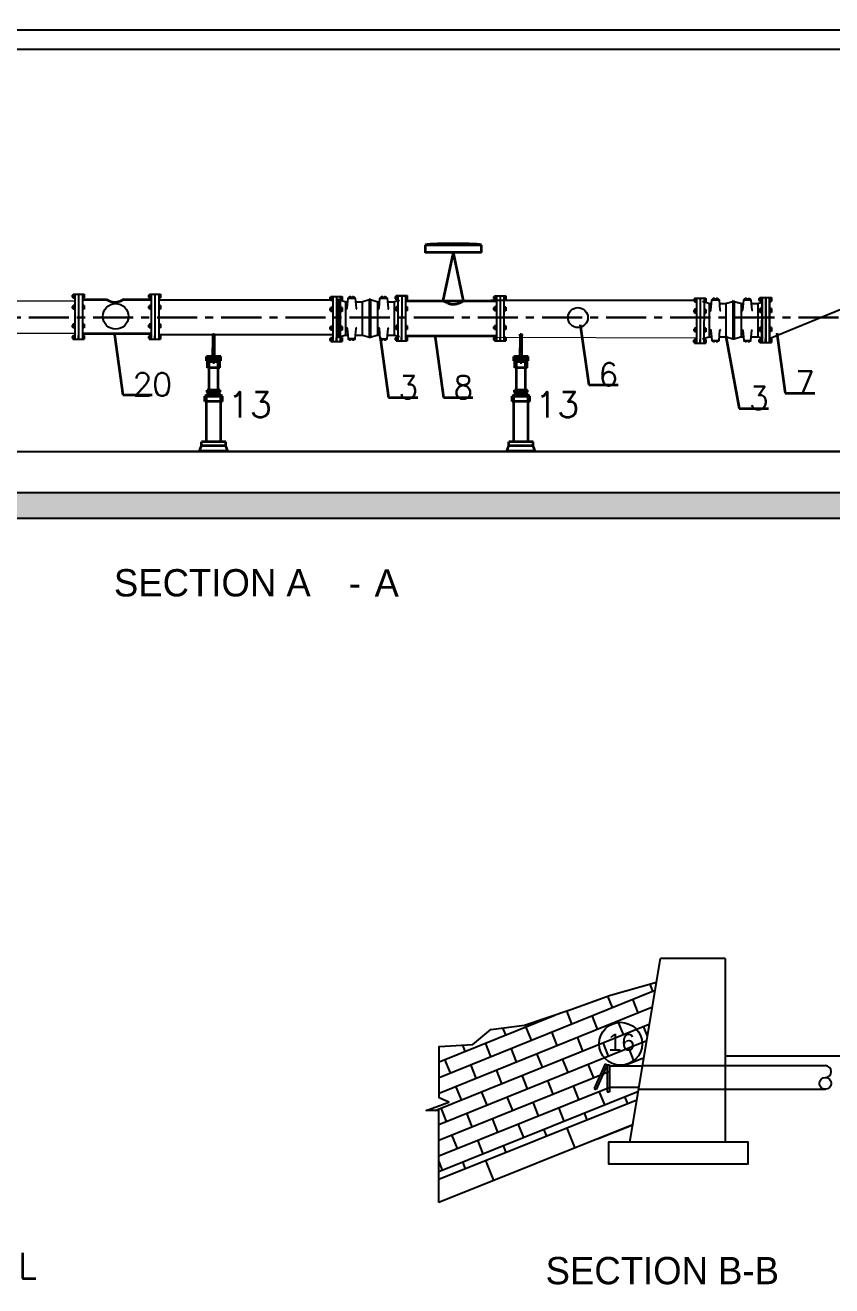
# Model space of a CAD drawing. Header units: inches. Extents: x 191440 to 383551, y 141400 to 284946.
# Drawn here: x 191688.48 to 191701.05, y 141548.02 to 141567.68 of the extents above; entities that cross this region are included whole.
import ezdxf

# ---------------------------------------------------------------- set-up
doc = ezdxf.new("R2010")
doc.units = ezdxf.units.IN
doc.header["$MEASUREMENT"] = 0
for name, pattern in [('AUSGEZOGEN', [0]), ('C_SOLID_M', [0]), ('CENTER', [2, 1.25, -0.25, 0.25, -0.25]), ('DGN Style 3', [426.72, 304.8, -121.92])]:
    doc.linetypes.add(name, pattern=pattern)
for name, color, linetype in [('ARMATURE', 2, 'Continuous'), ('Concrete', 7, 'C_SOLID_M'), ('HATCH', 40, 'Continuous'), ('PIPE', 7, 'AUSGEZOGEN'), ('Sanitary', 6, 'Continuous'), ('Text_Pump_Components', 2, 'Continuous'), ('VP', 7, 'Continuous')]:
    doc.layers.add(name, color=color, linetype=linetype)
for name, color, linetype, lineweight in [('P-TW', 5, 'Continuous', 35), ('PIPING', 40, 'Continuous', 30), ('WB-SJ3-M-SECTA - M-EQPM-SUPT', 4, 'Continuous', 35), ('WB-SJ3-M-SECTA - P-TW', 7, 'Continuous', 35)]:
    doc.layers.add(name, color=color, linetype=linetype, lineweight=lineweight)
doc.styles.add('Arial', font='arial.ttf')
doc.styles.add('ROMANS', font='romans', dxfattribs={"height": 1})
doc.styles.add('SHAHER', font='simpfxo.ttf', dxfattribs={"height": 3.175})
doc.styles.get("Standard").update_dxf_attribs({"font": 'txt.shx', "height": 0.2})
doc.dimstyles.new('osama', dxfattribs={"dimtxt": 50, "dimasz": 45, "dimexe": 0.18, "dimexo": 0.0625, "dimgap": 0.2, "dimtad": 0, "dimdec": 0, "dimzin": 0, "dimdsep": 46, "dimtxsty": 'ROMANS', "dimcen": 0, "dimse1": 1, "dimse2": 1, "dimclrd": 3, "dimclre": 3, "dimclrt": 5, "dimadec": 0, "dimazin": 0, "dimtfac": 0.6, "dimtdec": 0, "dimtmove": 2, "dimatfit": 3, "dimfxl": 1, "dimtolj": 1, "dimtzin": 0, "dimarcsym": 0})

# ---------------------------------------------------------------- blocks, each defined once
blk = doc.blocks.new('FLANGE')
h = blk.add_hatch(color=256)
h.dxf.hatch_style = 1
h.paths.add_polyline_path([(2834.8568, 2262.3253), (2834.8643, 2262.3253), (2834.8643, 2262.3178), (2834.8568, 2262.3178)])
h.paths.add_polyline_path([(2834.8568, 2262.2728), (2834.8568, 2262.2803), (2834.8643, 2262.2803), (2834.8643, 2262.2728)])
h.paths.add_polyline_path([(2834.8568, 2262.3928), (2834.8568, 2262.4003), (2834.8643, 2262.4003), (2834.8643, 2262.3928)])
h.paths.add_polyline_path([(2834.8568, 2262.4378), (2834.8568, 2262.4453), (2834.8643, 2262.4453), (2834.8643, 2262.4378)])
h = blk.add_hatch(color=256)
h.dxf.hatch_style = 1
h.paths.add_polyline_path([(2834.8943, 2262.2691), (2834.8943, 2262.2728), (2834.9018, 2262.2728), (2834.9018, 2262.2691)])
h.paths.add_polyline_path([(2834.8943, 2262.2803), (2834.8943, 2262.2841), (2834.9018, 2262.2841), (2834.9018, 2262.2803)])
h.paths.add_polyline_path([(2834.8943, 2262.3141), (2834.8943, 2262.3178), (2834.9018, 2262.3178), (2834.9018, 2262.3141)])
h.paths.add_polyline_path([(2834.9018, 2262.3291), (2834.9018, 2262.3253), (2834.8943, 2262.3253), (2834.8943, 2262.3291)])
h.paths.add_polyline_path([(2834.9018, 2262.3928), (2834.9018, 2262.3891), (2834.8943, 2262.3891), (2834.8943, 2262.3928)])
h.paths.add_polyline_path([(2834.8943, 2262.4003), (2834.8943, 2262.4041), (2834.9018, 2262.4041), (2834.9018, 2262.4003)])
h.paths.add_polyline_path([(2834.9018, 2262.4378), (2834.9018, 2262.4341), (2834.8943, 2262.4341), (2834.8943, 2262.4378)])
h.paths.add_polyline_path([(2834.9018, 2262.4491), (2834.9018, 2262.4453), (2834.8943, 2262.4453), (2834.8943, 2262.4491)])
for p, q in [((2834.8531, 2262.4453), (2834.8531, 2262.4378)), ((2834.8531, 2262.4453), (2834.8643, 2262.4453)), ((2834.8531, 2262.4378), (2834.8643, 2262.4378)), ((2834.8568, 2262.4491), (2834.8568, 2262.4341)), ((2834.8568, 2262.4491), (2834.8643, 2262.4491)), ((2834.8568, 2262.4341), (2834.8643, 2262.4341)), ((2834.8643, 2262.4491), (2834.8643, 2262.2691)), ((2834.8643, 2262.4491), (2834.8793, 2262.4491)), ((2834.8793, 2262.4491), (2834.8793, 2262.2691)), ((2834.8793, 2262.4491), (2834.8793, 2262.2691)), ((2834.8793, 2262.4491), (2834.8943, 2262.4491)), ((2834.8943, 2262.4491), (2834.8943, 2262.2691)), ((2834.8943, 2262.4491), (2834.9018, 2262.4491)), ((2834.8943, 2262.4453), (2834.9018, 2262.4453)), ((2834.8943, 2262.4378), (2834.9018, 2262.4378)), ((2834.8943, 2262.4341), (2834.9018, 2262.4341)), ((2834.9018, 2262.4491), (2834.9018, 2262.4341)), ((2834.8531, 2262.4003), (2834.8531, 2262.3928)), ((2834.8643, 2262.4003), (2834.8531, 2262.4003)), ((2834.8643, 2262.3928), (2834.8531, 2262.3928)), ((2834.8568, 2262.4041), (2834.8568, 2262.3891)), ((2834.8643, 2262.4041), (2834.8568, 2262.4041)), ((2834.8643, 2262.3891), (2834.8568, 2262.3891)), ((2834.9018, 2262.4041), (2834.8943, 2262.4041)), ((2834.9018, 2262.4003), (2834.8943, 2262.4003)), ((2834.9018, 2262.3928), (2834.8943, 2262.3928)), ((2834.9018, 2262.3891), (2834.8943, 2262.3891)), ((2834.9018, 2262.4041), (2834.9018, 2262.3891)), ((2834.8568, 2262.3291), (2834.8568, 2262.3141)), ((2834.8643, 2262.3291), (2834.8568, 2262.3291)), ((2834.9018, 2262.3291), (2834.8943, 2262.3291)), ((2834.9018, 2262.3291), (2834.9018, 2262.3141)), ((2834.8531, 2262.3253), (2834.8531, 2262.3178)), ((2834.8643, 2262.3253), (2834.8531, 2262.3253)), ((2834.8643, 2262.3178), (2834.8531, 2262.3178)), ((2834.8531, 2262.2803), (2834.8531, 2262.2728)), ((2834.8531, 2262.2803), (2834.8643, 2262.2803)), ((2834.8643, 2262.3141), (2834.8568, 2262.3141)), ((2834.8568, 2262.2841), (2834.8568, 2262.2691)), ((2834.8568, 2262.2841), (2834.8643, 2262.2841)), ((2834.8793, 2262.2691), (2834.8793, 2262.2841)), ((2834.9018, 2262.3253), (2834.8943, 2262.3253)), ((2834.9018, 2262.3178), (2834.8943, 2262.3178)), ((2834.9018, 2262.3141), (2834.8943, 2262.3141)), ((2834.8943, 2262.2841), (2834.9018, 2262.2841)), ((2834.8943, 2262.2803), (2834.9018, 2262.2803)), ((2834.9018, 2262.2841), (2834.9018, 2262.2691)), ((2834.8531, 2262.2728), (2834.8643, 2262.2728)), ((2834.8568, 2262.2691), (2834.8643, 2262.2691)), ((2834.8643, 2262.2691), (2834.8793, 2262.2691)), ((2834.8793, 2262.2691), (2834.8943, 2262.2691)), ((2834.8943, 2262.2728), (2834.9018, 2262.2728)), ((2834.8943, 2262.2691), (2834.9018, 2262.2691))]:
    blk.add_line(p, q)
blk = doc.blocks.new('*U19')
at = {"layer": 'WB-SJ3-M-SECTA - M-EQPM-SUPT', "color": 4, "linetype": 'DGN Style 3', "lineweight": 35}
for p, q in [((75.4, 497.4), (75.4, 578.5)), ((85, 497.4), (85, 578.5))]:
    blk.add_line(p, q, dxfattribs=at)
at = {"layer": 'WB-SJ3-M-SECTA - M-EQPM-SUPT', "linetype": 'DGN Style 3'}
for p, q in [((40.2, 517.7), (40.2, 530.1)), ((40.2, 518.1), (40.2, 530.1)), ((40.2, 530.1), (120.2, 530.1)), ((40.2, 505.7), (40.2, 518.1)), ((40.2, 517.7), (120.2, 517.7)), ((40.2, 505.7), (120.2, 505.7)), ((44.8, 466.2), (44.8, 503.9)), ((55.2, 465.1), (55.2, 501)), ((67.7, 505.5), (67.7, 518.1)), ((67.7, 505.5), (77.6, 505.5)), ((80.2, 507.4), (80.2, 518.1)), ((87.7, 505.5), (92.7, 505.5)), ((92.7, 505.5), (92.7, 518.1)), ((105.2, 465.1), (105.2, 501)), ((115.5, 466.2), (115.5, 503.9)), ((120.2, 518.1), (120.2, 530.1)), ((120.2, 517.7), (120.2, 530.1)), ((120.2, 505.7), (120.2, 518.1)), ((120.2, 505.7), (120.2, 517.7)), ((40.2, 277.7), (40.2, 305.6)), ((55.2, 305.6), (55.2, 342.4)), ((105.2, 305.6), (105.2, 342.4)), ((120.2, 277.7), (120.2, 305.6))]:
    blk.add_line(p, q, dxfattribs=at)
at = {"layer": 'WB-SJ3-M-SECTA - M-EQPM-SUPT'}
for p, q in [((40.2, 518.1), (120.2, 518.1)), ((80.2, 505.5), (80.2, 507.4)), ((30.7, 308.7), (49.2, 317.4)), ((30.7, 277.7), (30.7, 308.7)), ((43.5, 331.1), (43.5, 342.4)), ((49.2, 325.4), (43.5, 331.1)), ((49.2, 317.4), (49.2, 325.4)), ((111.2, 325.4), (116.8, 331.1)), ((111.2, 317.4), (111.2, 325.4)), ((111.2, 317.4), (129.6, 308.7)), ((116.8, 331.1), (116.8, 342.4)), ((129.6, 277.7), (129.6, 308.7)), ((12.7, 28.6), (12.7, 52.5)), ((147.7, 28.6), (147.7, 52.5))]:
    blk.add_line(p, q, dxfattribs=at)
at = {"layer": 'WB-SJ3-M-SECTA - M-EQPM-SUPT', "linetype": 'Continuous'}
for p, q in [((55.2, 342.4), (55.2, 465.1)), ((105.2, 342.4), (105.2, 465.1)), ((40.2, 52.5), (40.2, 277.7)), ((120.2, 52.5), (120.2, 277.7)), ((0, 0), (12.2, 28.6)), ((160.3, 0), (148.1, 28.6))]:
    blk.add_line(p, q, dxfattribs=at)
at = {"layer": 'WB-SJ3-M-SECTA - M-EQPM-SUPT', "color": 4, "linetype": 'DGN Style 3', "lineweight": 35, "flags": 128}
for points in [[(75.4, 578.5), (75.4, 651.8)], [(85, 651.8), (85, 578.5)], [(85, 578.5), (75.4, 578.5)], [(85, 497.4), (75.4, 497.4)]]:
    blk.add_lwpolyline(points, dxfattribs=at)
at = {"layer": 'WB-SJ3-M-SECTA - M-EQPM-SUPT', "linetype": 'DGN Style 3', "flags": 128}
for points in [[(40.2, 505.7), (40.2, 505.7), (40.2, 517.7)], [(44.8, 503.9), (115.5, 503.9)], [(55.2, 501), (105.2, 501)], [(92.7, 518.1), (80.2, 518.1), (67.7, 518.1)], [(75.4, 530.1), (85, 530.1)], [(85, 518.1), (75.4, 518.1)], [(85, 505.5), (75.4, 505.5)], [(44.8, 466.2), (55.2, 466.2)], [(44.8, 466.2), (46.9, 466.2)], [(105.2, 466.2), (115.5, 466.2)], [(30.7, 308.7), (129.6, 308.7)], [(40.2, 305.6), (120.2, 305.6)], [(40.2, 305.6), (55.2, 305.6)], [(43.5, 342.4), (55.2, 342.4)], [(43.5, 331.1), (116.8, 331.1)], [(49.2, 325.4), (111.2, 325.4)], [(49.2, 317.4), (111.2, 317.4)], [(105.2, 342.4), (116.8, 342.4)], [(0, 0), (160.3, 0)], [(12.2, 28.6), (12.7, 28.6)], [(12.7, 52.5), (40.2, 52.5)], [(120.2, 52.5), (147.7, 52.5)], [(147.7, 28.6), (148.1, 28.6)]]:
    blk.add_lwpolyline(points, dxfattribs=at)
at = {"layer": 'WB-SJ3-M-SECTA - M-EQPM-SUPT', "flags": 128}
for points in [[(87.7, 505.5), (80.2, 505.5), (77.6, 505.5)], [(30.7, 308.7), (129.6, 308.7)], [(30.7, 308.7), (30.7, 308.7)], [(43.5, 342.4), (116.8, 342.4)], [(43.5, 342.4), (43.5, 342.4)], [(43.5, 331.1), (116.8, 331.1)], [(43.5, 331.1), (43.5, 331.1)], [(49.2, 325.4), (111.2, 325.4)], [(49.2, 325.4), (49.2, 325.4)], [(49.2, 317.4), (111.2, 317.4)], [(49.2, 317.4), (49.2, 317.4)], [(30.7, 277.7), (129.6, 277.7)], [(30.7, 277.7), (40.2, 277.7)], [(12.7, 52.5), (147.7, 52.5)]]:
    blk.add_lwpolyline(points, dxfattribs=at)
at = {"layer": 'WB-SJ3-M-SECTA - M-EQPM-SUPT', "linetype": 'Continuous', "flags": 128}
for points in [[(46.9, 466.2), (111.7, 466.2)], [(12.2, 28.6), (148.1, 28.6)], [(12.2, 28.6), (12.2, 28.6)]]:
    blk.add_lwpolyline(points, dxfattribs=at)
at = {"layer": 'WB-SJ3-M-SECTA - M-EQPM-SUPT', "color": 4, "linetype": 'DGN Style 3', "lineweight": 35}
for start, end in [(0, 180), (180, 0)]:
    blk.add_arc((80.2, 651.8), 4.8, start, end, dxfattribs=at)
at = {"layer": 'WB-SJ3-M-SECTA - M-EQPM-SUPT', "linetype": 'DGN Style 3'}
blk.add_rational_spline([(80.2, 494.3), (80.2, 534.8), (80.2, 575.4), (80.2, 648.8), (80.2, 648.8), (80.2, 648.8), (80.2, 575.4), (80.2, 534.8), (80.2, 494.3)], [1, 1, 1, 0.707106781187, 1, 0.707106781187, 1, 1, 1], degree=2, knots=[0, 0, 0, 0.333333, 0.333333, 0.5, 0.5, 0.666667, 0.666667, 1, 1, 1], dxfattribs=at)
at = {"layer": 'WB-SJ3-M-SECTA - P-TW', "linetype": 'DGN Style 3', "lineweight": 35}
blk.add_line((76.4, 497.4), (84, 497.4), dxfattribs=at)
blk.add_open_spline([(76.4, 497.4), (76.5, 497.5), (76.6, 497.6), (76.8, 497.8), (76.9, 498), (77.2, 498.2), (77.3, 498.3), (77.5, 498.4), (77.6, 498.5), (77.8, 498.6), (77.8, 498.6), (78.1, 498.8), (78.2, 498.9), (78.5, 499), (78.6, 499), (78.8, 499.1), (78.9, 499.1), (79.2, 499.2), (79.4, 499.2), (79.7, 499.2), (79.8, 499.3), (80, 499.3), (80.1, 499.3), (80.4, 499.3), (80.6, 499.3), (80.8, 499.2), (80.9, 499.2), (81, 499.2), (81, 499.2), (81.2, 499.2), (81.3, 499.1), (81.5, 499.1), (81.7, 499), (82, 498.9), (82.1, 498.9), (82.3, 498.8), (82.3, 498.7), (82.6, 498.6), (82.7, 498.5), (82.9, 498.3), (83, 498.3), (83.2, 498.2), (83.2, 498.1), (83.4, 498), (83.5, 497.8), (83.8, 497.6), (83.9, 497.5), (84, 497.4)], degree=3, knots=[0, 0, 0, 0, 0.0625, 0.0625, 0.125, 0.125, 0.1875, 0.1875, 0.21875, 0.21875, 0.25, 0.25, 0.3125, 0.3125, 0.34375, 0.34375, 0.375, 0.375, 0.4375, 0.4375, 0.46875, 0.46875, 0.5, 0.5, 0.5625, 0.5625, 0.578125, 0.578125, 0.59375, 0.59375, 0.625, 0.625, 0.6875, 0.6875, 0.71875, 0.71875, 0.75, 0.75, 0.8125, 0.8125, 0.84375, 0.84375, 0.875, 0.875, 0.9375, 0.9375, 1, 1, 1, 1], dxfattribs=at)

msp = doc.modelspace()

# ---------------------------------------------------------------- hatches: boundary and pattern name
at = {"layer": 'HATCH', "linetype": 'ByBlock', "lineweight": -2}
h = msp.add_hatch(dxfattribs=at)
h.set_pattern_fill('GRAVEL', color=256)
h.set_pattern_definition([(228.01279, (191642.3782, 141531.25891), (-8, -9), [0.134536, -13.319088]), (184.96974, (191642.2882, 141531.15891), (12, 1), [0.230868, -22.855925]), (132.51045, (191642.0582, 141531.13891), (10, -11), [0.162788, -16.116033]), (267.27369, (191641.6682, 141530.88891), (1, 20), [0.210238, -20.813558]), (292.833654, (191641.6582, 141530.67891), (-5, 12), [0.206155, -20.409373]), (357.27369, (191641.7382, 141530.48891), (-20, 1), [0.210238, -20.813558]), (37.69424, (191641.9482, 141530.47891), (-13, -10), [0.278029, -27.524849]), (72.25533, (191642.1682, 141530.64891), (7, 22), [0.262488, -25.9863215]), (121.429566, (191642.2482, 141530.89891), (-8, 13), [0.21095, -20.884073]), (175.23636, (191642.1382, 141531.07891), (11, -1), [0.240832, -11.800763]), (222.39744, (191641.8982, 141531.09891), (-12, -11), [0.311448, -30.833375]), (138.81407, (191642.6582, 141530.87891), (-7, 6), [0.106301, -10.523845]), (171.469234, (191642.5782, 141530.94891), (13, -2), [0.202237, -20.021511]), (225, (191642.3782, 141530.9789), (-1e-16, -1), [0.141421, -1.272793]), (203.1986, (191642.3082, 141531.09891), (5, 2), [0.076158, -7.539615]), (291.8014, (191642.2382, 141531.0689), (-1, 3), [0.107703, -5.277462]), (30.96376, (191642.2782, 141530.96891), (3, 2), [0.174929, -5.656023]), (161.56505, (191642.4282, 141531.0589), (2, -1), [0.126491, -3.035787]), (16.38954, (191641.6582, 141531.06891), (10, 3), [0.1772, -17.542845]), (70.34618, (191641.8282, 141531.11891), (-4, -11), [0.148661, -14.717408]), (293.1986, (191642.4282, 141531.25891), (-2, 5), [0.152315, -7.463458]), (343.61046, (191642.4882, 141531.11891), (-10, 3), [0.1772, -17.542845]), (339.44395, (191641.6582, 141530.44891), (-5, 2), [0.17088, -8.373124]), (294.77514, (191641.8182, 141530.38891), (-5, 11), [0.143178, -14.174643]), (66.8014, (191642.4382, 141530.25891), (2, 5), [0.152315, -7.463458]), (17.354025, (191642.4982, 141530.39891), (-13, -4), [0.167631, -16.595424]), (69.44395, (191641.9482, 141530.25891), (-2, -5), [0.08544, -8.458564]), (101.30993, (191642.3782, 141530.2589), (-1, 4), [0.05099, -5.04803]), (165.96376, (191642.3682, 141530.3089), (3, -1), [0.206155, -3.916951]), (186.009006, (191642.1682, 141530.35891), (10, 1), [0.19105, -18.913923]), (303.69007, (191642.2782, 141530.8789), (-1, 2), [0.144222, -3.461329]), (353.157227, (191642.3582, 141530.75891), (17, -2), [0.251794, -24.927563]), (60.9454, (191642.6082, 141530.72891), (-4, -7), [0.102956, -10.192674]), (90, (191642.6582, 141530.8189), (-1, 1), [0.06, -0.94]), (120.25644, (191642.1482, 141530.38891), (4, -7), [0.138924, -13.75352]), (48.01279, (191642.0782, 141530.50891), (8, 9), [0.269072, -13.184552]), (0, (191642.2582, 141530.7089), (1, 1), [0.26, -0.74]), (325.30485, (191642.5182, 141530.70891), (10, -7), [0.158114, -15.653274]), (254.0546, (191642.6482, 141530.61891), (-1, -4), [0.145602, -7.134508]), (207.645975, (191642.6082, 141530.47891), (-19, -10), [0.237065, -23.469474]), (175.42608, (191642.3982, 141530.36891), (-13, 1), [0.250799, -24.829073])])
h.paths.add_polyline_path([(191714.45296, 141559.69131), (191704.96573, 141559.69131), (191704.96525, 141559.29131), (191714.45296, 141559.29131)])
h.paths.add_polyline_path([(191704.96573, 141559.69131), (191704.66288, 141559.69131), (191704.82818, 141559.29131), (191704.96525, 141559.29131)])
h.paths.add_polyline_path([(191704.66288, 141559.69131), (191704.27111, 141559.69131), (191703.20502, 141560.39131), (191678.18246, 141560.39131), (191678.18246, 141559.99131), (191703.08544, 141559.99131), (191704.15152, 141559.29131), (191704.82818, 141559.29131)])
at = {"layer": 'HATCH'}
h = msp.add_hatch(dxfattribs=at)
h.set_pattern_fill('AR-BRSTD', color=4, scale=0.003352, angle=22)
h.set_pattern_definition([(22, (192713.58153, 142872.3773), (-0.085059992, 0.21053087), []), (112, (192713.58153, 142872.3773), (-0.400816826, 0.08295683), [0.22706486, -0.22706486])])
h.paths.add_polyline_path([(191698.01365, 141550.91298), (191698.0471, 141551.11314), (191697.58898, 141551.11314), (191697.58898, 141551.44833), (191698.10312, 141551.44833), (191698.32113, 141552.75279), (191697.60361, 141552.54782), (191696.98547, 141552.32511), (191696.25951, 141552.08085), (191695.73481, 141552.0162), (191695.45449, 141551.77912), (191694.92978, 141551.75038), (191694.92978, 141550.94577), (191695.08072, 141550.88111), (191694.72852, 141550.7518), (191694.92683, 141550.7518), (191694.92683, 141549.67479)])
h.paths.add_polyline_path([(191697.553, 141551.4963), (191697.55241, 141551.49497), (191697.55602, 141551.49497)], flags=16)
h = msp.add_hatch(dxfattribs=at)
h.set_pattern_fill('AR-BRSTD', color=256, scale=0.006704, angle=22)
h.set_pattern_definition([(22, (192713.58153, 142872.3773), (-0.17011998, 0.42106174), []), (112, (192713.5815, 142872.3773), (-0.80163365, 0.16591365), [0.4541297, -0.4541297])])
h.paths.add_polyline_path([(191697.94895, 141550.52587), (191698.01365, 141550.91298), (191694.92683, 141549.67479), (191694.92683, 141549.31364)])

# ---------------------------------------------------------------- linework, layer by layer
at = {"color": 132}
for p, q in [((191693.38854, 141563.43063, -1983.84), (191693.38794, 141562.77313, -1983.84)), ((191693.38854, 141563.43063, -1983.84), (191693.38794, 141562.77313, -1983.84)), ((191694.40497, 141563.43779, -1983.84), (191694.40437, 141562.7803, -1983.84)), ((191694.40497, 141563.43779, -1983.84), (191694.40437, 141562.7803, -1983.84)), ((191699.05981, 141563.40384, -3174.144), (191699.05921, 141562.74634, -3174.144)), ((191699.05981, 141563.40384, -3174.144), (191699.05921, 141562.74634, -3174.144))]:
    msp.add_line(p, q, dxfattribs=at)
msp.add_line((191700.09011, 141562.80157, -3174.144), (191701.5096, 141563.38678, -3174.144))
msp.add_lwpolyline([(191727.69337, 141567.60726), (191670.19337, 141567.60726), (191670.19337, 141528.10726), (191727.69337, 141528.10726), (191727.69337, 141567.60726)])
msp.add_lwpolyline([(191727.39337, 141567.30726), (191670.49337, 141567.30726), (191670.49337, 141528.40726), (191727.39337, 141528.40726)], close=True)
at = {"color": 5}
for points, elevation in [([(191693.26802, 141563.39585), (191690.55817, 141563.39585)], 269.29871), ([(191698.94275, 141563.38892), (191695.73719, 141563.38863)], -1587.072), ([(191693.26802, 141562.85101), (191690.55817, 141562.85101)], 269.29871), ([(191698.10337, 141551.44981), (191700.95135, 141551.44981)], -1587.072), ([(191698.04181, 141551.08148), (191700.96056, 141551.08148)], -1587.072)]:
    msp.add_lwpolyline(points, dxfattribs=dict(at, elevation=elevation))
at = {"color": 7}
for points in [[(191678.32246, 141561.03131), (191708.80983, 141561.03131)], [(191678.32246, 141560.53131), (191678.18246, 141560.53131), (191678.18246, 141560.39131), (191703.20502, 141560.39131), (191704.27111, 141559.69131), (191714.45296, 141559.69131), (191714.45296, 141559.83131), (191714.31296, 141559.83131)], [(191678.18246, 141559.99131), (191703.08544, 141559.99131), (191704.15152, 141559.29131), (191714.45296, 141559.29131)]]:
    msp.add_lwpolyline(points, dxfattribs=at)
for centre, radius in [((191689.88732, 141563.14007, -3174.144), 0.19929), ((191697.09363, 141563.1217), 0.15573)]:
    msp.add_circle(centre, radius)
at = {"color": 5}
msp.add_circle((191700.95135, 141551.17328, -1587.072), 0.09218, dxfattribs=at)
msp.add_arc((191700.95135, 141551.35764, -1587.072), 0.09218, 270, 90, dxfattribs=at)
at = {"layer": 'ARMATURE', "color": 1}
for p, q in [((191693.47048, 141563.35958, -1983.84), (191693.47003, 141562.86022, -1983.84)), ((191693.73099, 141563.35934, -1983.84), (191693.73053, 141562.85998, -1983.84)), ((191693.96758, 141563.35912, -1983.84), (191693.96712, 141562.85977, -1983.84)), ((191694.22808, 141563.35888, -1983.84), (191694.22762, 141562.85953, -1983.84)), ((191699.14175, 141563.33279, -3174.144), (191699.1413, 141562.83343, -3174.144)), ((191699.40226, 141563.33255, -3174.144), (191699.4018, 141562.83319, -3174.144)), ((191699.63885, 141563.33233, -3174.144), (191699.63839, 141562.83298, -3174.144)), ((191699.89935, 141563.33209, -3174.144), (191699.89889, 141562.83274, -3174.144))]:
    msp.add_line(p, q, dxfattribs=at)
for points, elevation in [([(191693.35224, 141563.41391), (191693.34093, 141563.40263), (191693.34039, 141562.81741), (191693.35168, 141562.8061)], -1983.84), ([(191693.35224, 141563.41391), (191693.36352, 141563.40261), (191693.36299, 141562.81739), (191693.35168, 141562.8061)], -1983.84), ([(191693.84933, 141563.41346), (191693.83802, 141563.40217), (191693.83749, 141562.81696), (191693.84878, 141562.80565)], -1983.84), ([(191693.84933, 141563.41346), (191693.86062, 141563.40215), (191693.86008, 141562.81693), (191693.84878, 141562.80565)], -1983.84), ([(191699.5206, 141563.38667), (191699.50929, 141563.37538), (191699.50876, 141562.79016), (191699.52005, 141562.77886)], -3174.144), ([(191699.5206, 141563.38667), (191699.53189, 141563.37536), (191699.53135, 141562.79014), (191699.52005, 141562.77886)], -3174.144)]:
    msp.add_lwpolyline(points, dxfattribs=dict(at, elevation=elevation))
for points, elevation in [([(191693.36352, 141563.40261), (191693.4618, 141563.37206, 0.06554346), (191693.47934, 141563.36974), (191693.50542, 141563.36971, 0.06554346)], -1983.84), ([(191693.48508, 141563.25676, 0.38887873), (191693.49635, 141563.26706), (191693.51042, 141563.4262), (191693.62339, 141563.42609), (191693.63717, 141563.26693, 0.38887873), (191693.64841, 141563.25661)], -1983.84), ([(191693.5474, 141563.43746), (191693.5474, 141563.44445, 0.17157288), (191693.53673, 141563.44446), (191693.53672, 141563.43747)], -1983.84), ([(191693.58643, 141563.43742), (191693.58644, 141563.44442, -0.17157288), (191693.59711, 141563.44441), (191693.59711, 141563.43741)], -1983.84), ([(191693.62828, 141563.3696), (191693.72215, 141563.36951, 0.06554346), (191693.73969, 141563.37181), (191693.83802, 141563.40217)], -1983.84), ([(191693.86062, 141563.40215), (191693.95889, 141563.37161, 0.06554346), (191693.97644, 141563.36928), (191694.00252, 141563.36926, 0.06554346)], -1983.84), ([(191693.98218, 141563.2563, 0.38887873), (191693.99344, 141563.2666), (191694.00751, 141563.42574), (191694.12049, 141563.42564), (191694.13426, 141563.26647, 0.38887873), (191694.14551, 141563.25615)], -1983.84), ([(191694.04449, 141563.437), (191694.0445, 141563.444, 0.17157288), (191694.03382, 141563.44401), (191694.03382, 141563.43701)], -1983.84), ([(191694.08352, 141563.43697), (191694.08353, 141563.44396, -0.17157288), (191694.09421, 141563.44395), (191694.0942, 141563.43696)], -1983.84), ([(191694.12538, 141563.36914), (191694.21924, 141563.36906, 0.06554346), (191694.23679, 141563.37135), (191694.31251, 141563.39157)], -1983.84), ([(191699.0348, 141563.37582), (191699.13307, 141563.34527, 0.06554346), (191699.15061, 141563.34295), (191699.17669, 141563.34292, 0.06554346)], -3174.144), ([(191699.15635, 141563.22996, 0.38887873), (191699.16762, 141563.24027), (191699.18169, 141563.39941), (191699.29466, 141563.3993), (191699.30844, 141563.24014, 0.38887873), (191699.31969, 141563.22981)], -3174.144), ([(191699.21867, 141563.41067), (191699.21867, 141563.41766, 0.17157288), (191699.208, 141563.41767), (191699.20799, 141563.41068)], -3174.144), ([(191699.2577, 141563.41063), (191699.25771, 141563.41763, -0.17157288), (191699.26838, 141563.41762), (191699.26838, 141563.41062)], -3174.144), ([(191699.29955, 141563.34281), (191699.39342, 141563.34272, 0.06554346), (191699.41097, 141563.34502), (191699.50929, 141563.37538)], -3174.144), ([(191699.53189, 141563.37536), (191699.63016, 141563.34482, 0.06554346), (191699.64771, 141563.34249), (191699.67379, 141563.34247, 0.06554346)], -3174.144), ([(191699.65345, 141563.22951, 0.38887873), (191699.66471, 141563.23981), (191699.67878, 141563.39895), (191699.79176, 141563.39885), (191699.80553, 141563.23968, 0.38887873), (191699.81678, 141563.22936)], -3174.144), ([(191699.71576, 141563.41021), (191699.71577, 141563.41721, 0.17157288), (191699.70509, 141563.41722), (191699.70509, 141563.41022)], -3174.144), ([(191699.7548, 141563.41018), (191699.7548, 141563.41717, -0.17157288), (191699.76548, 141563.41716), (191699.76547, 141563.41017)], -3174.144), ([(191699.79665, 141563.34235), (191699.89051, 141563.34227, 0.06554346), (191699.90806, 141563.34456), (191699.98378, 141563.36478)], -3174.144), ([(191693.48481, 141562.96302, -0.38887873), (191693.49606, 141562.95269), (191693.50984, 141562.79353), (191693.62281, 141562.79343), (191693.63688, 141562.95257, -0.38887873), (191693.64815, 141562.96287)], -1983.84), ([(191693.98191, 141562.96256, -0.38887873), (191693.99315, 141562.95224), (191694.00693, 141562.79308), (191694.11991, 141562.79297), (191694.13398, 141562.95211, -0.38887873), (191694.14524, 141562.96241)], -1983.84), ([(191699.15608, 141562.93623, -0.38887873), (191699.16733, 141562.9259), (191699.18111, 141562.76674), (191699.29408, 141562.76664), (191699.30815, 141562.92577, -0.38887873), (191699.31942, 141562.93608)], -3174.144), ([(191699.65318, 141562.93577, -0.38887873), (191699.66442, 141562.92545), (191699.6782, 141562.76628), (191699.79118, 141562.76618), (191699.80525, 141562.92532, -0.38887873), (191699.81651, 141562.93562)], -3174.144), ([(191693.36299, 141562.81739), (191693.46132, 141562.84775, -0.06554346), (191693.47886, 141562.85005), (191693.50495, 141562.85002, -0.06554346)], -1983.84), ([(191693.5468, 141562.7822), (191693.54679, 141562.77521, -0.17157288), (191693.53611, 141562.77522), (191693.53612, 141562.78221)], -1983.84), ([(191693.58583, 141562.78216), (191693.58582, 141562.77517, 0.17157288), (191693.5965, 141562.77516), (191693.59651, 141562.78215)], -1983.84), ([(191693.62781, 141562.84991), (191693.72167, 141562.84982, -0.06554346), (191693.73921, 141562.8475), (191693.83749, 141562.81696)], -1983.84), ([(191693.86008, 141562.81693), (191693.95841, 141562.8473, -0.06554346), (191693.97596, 141562.84959), (191694.00204, 141562.84957, -0.06554346)], -1983.84), ([(191694.04389, 141562.78174), (191694.04388, 141562.77475, -0.17157288), (191694.03321, 141562.77476), (191694.03322, 141562.78175)], -1983.84), ([(191694.08292, 141562.78171), (191694.08292, 141562.77472, 0.17157288), (191694.09359, 141562.77471), (191694.0936, 141562.7817)], -1983.84), ([(191694.1249, 141562.84945), (191694.21877, 141562.84937, -0.06554346), (191694.23631, 141562.84704), (191694.312, 141562.82669)], -1983.84), ([(191699.03426, 141562.7906), (191699.13259, 141562.82096, -0.06554346), (191699.15014, 141562.82326), (191699.17622, 141562.82323, -0.06554346)], -3174.144), ([(191699.21807, 141562.75541), (191699.21806, 141562.74842, -0.17157288), (191699.20738, 141562.74843), (191699.20739, 141562.75542)], -3174.144), ([(191699.2571, 141562.75537), (191699.25709, 141562.74838, 0.17157288), (191699.26777, 141562.74837), (191699.26778, 141562.75536)], -3174.144), ([(191699.29908, 141562.82312), (191699.39294, 141562.82303, -0.06554346), (191699.41048, 141562.82071), (191699.50876, 141562.79016)], -3174.144), ([(191699.53135, 141562.79014), (191699.62968, 141562.82051, -0.06554346), (191699.64723, 141562.8228), (191699.67331, 141562.82278, -0.06554346)], -3174.144), ([(191699.71516, 141562.75495), (191699.71516, 141562.74796, -0.17157288), (191699.70448, 141562.74797), (191699.70449, 141562.75496)], -3174.144), ([(191699.7542, 141562.75492), (191699.75419, 141562.74792, 0.17157288), (191699.76486, 141562.74791), (191699.76487, 141562.75491)], -3174.144), ([(191699.79617, 141562.82266), (191699.89004, 141562.82258, -0.06554346), (191699.90758, 141562.82025), (191699.98327, 141562.7999)], -3174.144)]:
    msp.add_lwpolyline(points, format="xyb", dxfattribs=dict(at, elevation=elevation))
for points, elevation in [([(191693.51946, 141563.42845), (191693.61436, 141563.42836), (191693.61436, 141563.4374), (191693.51946, 141563.43749)], -1983.84), ([(191693.55274, 141563.43745), (191693.55274, 141563.44445), (191693.55135, 141563.44536), (191693.53278, 141563.44538), (191693.53139, 141563.44447), (191693.53138, 141563.43747)], -1983.84), ([(191693.58109, 141563.43743), (191693.5811, 141563.44442), (191693.58249, 141563.44534), (191693.60106, 141563.44532), (191693.60245, 141563.4444), (191693.60244, 141563.43741)], -1983.84), ([(191694.01655, 141563.42799), (191694.11145, 141563.4279), (191694.11146, 141563.43694), (191694.01656, 141563.43703)], -1983.84), ([(191694.04983, 141563.437), (191694.04984, 141563.44399), (191694.04845, 141563.44491), (191694.02987, 141563.44493), (191694.02848, 141563.44401), (191694.02848, 141563.43702)], -1983.84), ([(191694.07819, 141563.43697), (191694.07819, 141563.44397), (191694.07958, 141563.44488), (191694.09816, 141563.44486), (191694.09955, 141563.44395), (191694.09954, 141563.43695)], -1983.84), ([(191699.19073, 141563.40166), (191699.28563, 141563.40157), (191699.28563, 141563.41061), (191699.19073, 141563.41069)], -3174.144), ([(191699.22401, 141563.41066), (191699.22401, 141563.41766), (191699.22263, 141563.41857), (191699.20405, 141563.41859), (191699.20266, 141563.41768), (191699.20265, 141563.41068)], -3174.144), ([(191699.25236, 141563.41064), (191699.25237, 141563.41763), (191699.25376, 141563.41855), (191699.27233, 141563.41853), (191699.27372, 141563.41761), (191699.27372, 141563.41062)], -3174.144), ([(191699.68782, 141563.4012), (191699.78272, 141563.40111), (191699.78273, 141563.41015), (191699.68783, 141563.41024)], -3174.144), ([(191699.7211, 141563.41021), (191699.72111, 141563.4172), (191699.71972, 141563.41812), (191699.70114, 141563.41814), (191699.69975, 141563.41722), (191699.69975, 141563.41023)], -3174.144), ([(191699.74946, 141563.41018), (191699.74946, 141563.41718), (191699.75085, 141563.41809), (191699.76943, 141563.41807), (191699.77082, 141563.41716), (191699.77081, 141563.41016)], -3174.144), ([(191693.51887, 141562.79126), (191693.61377, 141562.79118), (191693.61376, 141562.78214), (191693.51886, 141562.78222)], -1983.84), ([(191693.55213, 141562.78219), (191693.55213, 141562.7752), (191693.55074, 141562.77429), (191693.53216, 141562.7743), (191693.53078, 141562.77522), (191693.53078, 141562.78221)], -1983.84), ([(191693.58049, 141562.78217), (191693.58049, 141562.77518), (191693.58187, 141562.77426), (191693.60045, 141562.77424), (191693.60184, 141562.77516), (191693.60184, 141562.78215)], -1983.84), ([(191694.01597, 141562.79081), (191694.11087, 141562.79072), (191694.11086, 141562.78168), (191694.01596, 141562.78177)], -1983.84), ([(191694.04923, 141562.78174), (191694.04922, 141562.77475), (191694.04783, 141562.77383), (191694.02926, 141562.77385), (191694.02787, 141562.77477), (191694.02788, 141562.78176)], -1983.84), ([(191694.07759, 141562.78171), (191694.07758, 141562.77472), (191694.07897, 141562.7738), (191694.09754, 141562.77379), (191694.09893, 141562.7747), (191694.09894, 141562.78169)], -1983.84), ([(191699.19014, 141562.76447), (191699.28504, 141562.76439), (191699.28503, 141562.75535), (191699.19013, 141562.75543)], -3174.144), ([(191699.22341, 141562.7554), (191699.2234, 141562.74841), (191699.22201, 141562.7475), (191699.20343, 141562.74751), (191699.20205, 141562.74843), (191699.20205, 141562.75542)], -3174.144), ([(191699.25176, 141562.75538), (191699.25176, 141562.74839), (191699.25314, 141562.74747), (191699.27172, 141562.74745), (191699.27311, 141562.74837), (191699.27311, 141562.75536)], -3174.144), ([(191699.68724, 141562.76402), (191699.78214, 141562.76393), (191699.78213, 141562.75489), (191699.68723, 141562.75498)], -3174.144), ([(191699.7205, 141562.75495), (191699.72049, 141562.74796), (191699.7191, 141562.74704), (191699.70053, 141562.74706), (191699.69914, 141562.74798), (191699.69915, 141562.75497)], -3174.144), ([(191699.74886, 141562.75492), (191699.74885, 141562.74793), (191699.75024, 141562.74701), (191699.76881, 141562.747), (191699.7702, 141562.74791), (191699.77021, 141562.7549)], -3174.144)]:
    msp.add_lwpolyline(points, close=True, dxfattribs=dict(at, elevation=elevation))
for centre, radius, start, end in [((191693.53075, 141563.42618, -1983.84), 0.00226, 359.947501, 89.947501), ((191693.53406, 141563.44103, -1983.84), 0.00435, 52.06306, 127.831943), ((191693.55007, 141563.44102, -1983.84), 0.00435, 52.06306, 127.831943), ((191693.58376, 141563.44099, -1983.84), 0.00435, 52.06306, 127.831943), ((191693.59978, 141563.44097, -1983.84), 0.00435, 52.06306, 127.831943), ((191693.60306, 141563.42611, -1983.84), 0.00226, 89.947501, 179.947501), ((191694.02785, 141563.42572, -1983.84), 0.00226, 359.947501, 89.947501), ((191694.03115, 141563.44058, -1983.84), 0.00435, 52.06306, 127.831943), ((191694.04716, 141563.44056, -1983.84), 0.00435, 52.06306, 127.831943), ((191694.08086, 141563.44053, -1983.84), 0.00435, 52.06306, 127.831943), ((191694.09687, 141563.44052, -1983.84), 0.00435, 52.06306, 127.831943), ((191694.10015, 141563.42566, -1983.84), 0.00226, 89.947501, 179.947501), ((191699.20202, 141563.39939, -3174.144), 0.00226, 359.947501, 89.947501), ((191699.20533, 141563.41424, -3174.144), 0.00435, 52.06306, 127.831943), ((191699.22134, 141563.41423, -3174.144), 0.00435, 52.06306, 127.831943), ((191699.25504, 141563.4142, -3174.144), 0.00435, 52.06306, 127.831943), ((191699.27105, 141563.41418, -3174.144), 0.00435, 52.06306, 127.831943), ((191699.27433, 141563.39932, -3174.144), 0.00226, 89.947501, 179.947501), ((191699.69912, 141563.39893, -3174.144), 0.00226, 359.947501, 89.947501), ((191699.70242, 141563.41379, -3174.144), 0.00435, 52.06306, 127.831943), ((191699.71843, 141563.41377, -3174.144), 0.00435, 52.06306, 127.831943), ((191699.75213, 141563.41374, -3174.144), 0.00435, 52.06306, 127.831943), ((191699.76814, 141563.41373, -3174.144), 0.00435, 52.06306, 127.831943), ((191699.77142, 141563.39887, -3174.144), 0.00226, 89.947501, 179.947501), ((191693.53017, 141562.79351, -1983.84), 0.00226, 269.947501, 359.947501), ((191693.53345, 141562.77865, -1983.84), 0.00435, 232.06306, 307.831943), ((191693.54946, 141562.77863, -1983.84), 0.00435, 232.06306, 307.831943), ((191693.58316, 141562.7786, -1983.84), 0.00435, 232.06306, 307.831943), ((191693.59917, 141562.77859, -1983.84), 0.00435, 232.06306, 307.831943), ((191693.60248, 141562.79345, -1983.84), 0.00226, 179.947501, 269.947501), ((191694.02727, 141562.79306, -1983.84), 0.00226, 269.947501, 359.947501), ((191694.03054, 141562.77819, -1983.84), 0.00435, 232.06306, 307.831943), ((191694.04656, 141562.77818, -1983.84), 0.00435, 232.06306, 307.831943), ((191694.08025, 141562.77815, -1983.84), 0.00435, 232.06306, 307.831943), ((191694.09627, 141562.77813, -1983.84), 0.00435, 232.06306, 307.831943), ((191694.09957, 141562.79299, -1983.84), 0.00226, 179.947501, 269.947501), ((191699.20144, 141562.76672, -3174.144), 0.00226, 269.947501, 359.947501), ((191699.20472, 141562.75186, -3174.144), 0.00435, 232.06306, 307.831943), ((191699.22073, 141562.75184, -3174.144), 0.00435, 232.06306, 307.831943), ((191699.25443, 141562.75181, -3174.144), 0.00435, 232.06306, 307.831943), ((191699.27044, 141562.7518, -3174.144), 0.00435, 232.06306, 307.831943), ((191699.27375, 141562.76665, -3174.144), 0.00226, 179.947501, 269.947501), ((191699.69854, 141562.76627, -3174.144), 0.00226, 269.947501, 359.947501), ((191699.70181, 141562.7514, -3174.144), 0.00435, 232.06306, 307.831943), ((191699.71783, 141562.75139, -3174.144), 0.00435, 232.06306, 307.831943), ((191699.75152, 141562.75136, -3174.144), 0.00435, 232.06306, 307.831943), ((191699.76754, 141562.75134, -3174.144), 0.00435, 232.06306, 307.831943), ((191699.77084, 141562.7662, -3174.144), 0.00226, 179.947501, 269.947501)]:
    msp.add_arc(centre, radius, start, end, dxfattribs=at)
at = {"layer": 'Concrete'}
msp.add_lwpolyline([(191707.87059, 141561.03131), (191690.58295, 141561.03131)], dxfattribs=at)
at = {"layer": 'Concrete', "elevation": -1587.072}
msp.add_lwpolyline([(191702.85704, 141551.59793), (191699.38879, 141551.59793)], dxfattribs=at)
at = {"layer": 'P-TW', "color": 5, "linetype": 'Continuous', "lineweight": 20}
for p, q in [((191689.2515, 141563.37591, -4364.448), (191687.47003, 141563.37591, -4364.448)), ((191689.25104, 141562.87531, -4364.448), (191687.46957, 141562.87531, -4364.448)), ((191698.94222, 141562.80297, -1975.79922), (191695.81147, 141562.81077, -3243.864))]:
    msp.add_line(p, q, dxfattribs=at)
at = {"layer": 'PIPE'}
msp.add_line((191699.38879, 141553.12429, -1587.072), (191699.38879, 141550.25393, -1587.072), dxfattribs=at)
at = {"layer": 'PIPE', "elevation": -1587.072}
for points in [[(191699.38879, 141550.25393), (191697.9035, 141550.25393), (191698.38322, 141553.12429)], [(191699.38879, 141553.12429), (191698.38322, 141553.12429)], [(191694.92683, 141549.31364), (191694.92683, 141550.7518), (191694.72852, 141550.7518), (191695.08072, 141550.88111), (191694.92978, 141550.94577), (191694.92978, 141551.75038), (191695.45449, 141551.77912), (191695.73481, 141552.0162), (191696.25951, 141552.08085), (191696.98547, 141552.32511), (191697.60361, 141552.54782), (191698.32113, 141552.75279)], [(191697.51756, 141551.47796), (191697.34741, 141551.09283)], [(191697.54771, 141551.46464), (191697.37757, 141551.07951)], [(191697.51756, 141551.47796), (191697.54771, 141551.46464)], [(191697.55073, 141551.46331), (191697.55073, 141551.04226)], [(191697.55073, 141551.46331), (191697.58369, 141551.46331)], [(191697.58369, 141551.46331), (191697.58369, 141551.04226)], [(191697.34741, 141551.09283), (191697.37757, 141551.07951)], [(191697.55073, 141551.04226), (191697.58369, 141551.04226)], [(191698.01365, 141550.91298), (191694.92683, 141549.67479)], [(191697.95815, 141550.52956), (191694.92683, 141549.31364)], [(191697.9035, 141550.25393), (191697.56831, 141550.25393), (191697.56831, 141549.91874), (191699.74706, 141549.91874), (191699.74706, 141550.25393), (191699.38879, 141550.25393)]]:
    msp.add_lwpolyline(points, dxfattribs=at)
at = {"layer": 'PIPE', "linetype": 'Continuous', "elevation": -1587.072}
for points in [[(191697.58898, 141551.44833), (191698.10312, 141551.44833)], [(191697.58898, 141551.11314), (191698.0471, 141551.11314)]]:
    msp.add_lwpolyline(points, dxfattribs=at)
at = {"layer": 'PIPING', "color": 8, "linetype": 'CENTER', "ltscale": 0.5}
msp.add_lwpolyline([(191676.53406, 141563.12538), (191709.53336, 141563.12538)], dxfattribs=at)
at = {"layer": 'Text_Pump_Components'}
msp.add_circle((191697.75966, 141551.79088, -1587.072), 0.33519, dxfattribs=at)
at = {"layer": 'VP'}
msp.add_line((191678.32246, 141561.03131), (191708.80983, 141561.03131), dxfattribs=at)
at = {"layer": 'WB-SJ3-M-SECTA - P-TW', "linetype": 'Continuous', "lineweight": 35}
for p, q in [((191694.71529, 141564.13307, -1983.84), (191694.71529, 141564.25012, -1983.84)), ((191694.99474, 141563.3833, -1983.84), (191695.15204, 141564.13538, -1983.84)), ((191695.30938, 141563.3833, -1983.84), (191695.15208, 141564.13538, -1983.84)), ((191695.59097, 141564.13538, -1983.84), (191695.59097, 141564.25243, -1983.84)), ((191689.36857, 141563.40487, -3174.144), (191689.74554, 141563.40452, -3174.144)), ((191690.00774, 141563.40452, -3174.144), (191690.43552, 141563.40444, -3174.144)), ((191694.40492, 141563.3833, -1983.84), (191694.99474, 141563.3833, -1983.84)), ((191694.40492, 141563.3833, -1983.84), (191695.82388, 141563.3833, -1983.84)), ((191689.36857, 141562.87554, -3174.144), (191690.45852, 141562.87588, -3174.144)), ((191694.40442, 141562.83649, -1983.84), (191695.82338, 141562.83649, -1983.84))]:
    msp.add_line(p, q, dxfattribs=at)
at = {"layer": 'WB-SJ3-M-SECTA - P-TW', "color": 252}
for p, q in [((191697.13011, 141563.01392, -1587.072), (191697.26184, 141562.07321, -1587.072)), ((191689.86753, 141562.85819, -3174.144), (191689.99925, 141561.91749, -3174.144)), ((191694.0107, 141562.81465, -3174.144), (191694.14242, 141561.87394, -3174.144)), ((191694.86885, 141562.81465, -3174.144), (191695.00057, 141561.87394, -3174.144)), ((191699.4018, 141562.83319, -3174.144), (191699.60757, 141561.70536, -3174.144)), ((191700.19584, 141562.88331, -3174.144), (191700.32757, 141561.94261, -3174.144)), ((191697.26184, 141562.07321, -1587.072), (191697.71923, 141562.07321, -1587.072)), ((191689.99925, 141561.91749, -3174.144), (191690.45665, 141561.91749, -3174.144)), ((191694.14242, 141561.87394, -3174.144), (191694.59982, 141561.87394, -3174.144)), ((191695.00057, 141561.87394, -3174.144), (191695.45797, 141561.87394, -3174.144)), ((191700.32757, 141561.94261, -3174.144), (191700.78496, 141561.94261, -3174.144)), ((191699.60757, 141561.70536, -3174.144), (191700.06496, 141561.70536, -3174.144))]:
    msp.add_line(p, q, dxfattribs=at)
at = {"layer": 'WB-SJ3-M-SECTA - P-TW', "linetype": 'Continuous', "lineweight": 35, "elevation": -1983.84, "flags": 128}
for points in [[(191695.59097, 141564.25243), (191694.71315, 141564.25243)], [(191695.59097, 141564.13538), (191694.71315, 141564.13538)]]:
    msp.add_lwpolyline(points, dxfattribs=at)
at = {"layer": 'WB-SJ3-M-SECTA - P-TW', "linetype": 'DGN Style 3', "lineweight": 35, "elevation": -1983.84, "flags": 128}
msp.add_lwpolyline([(191695.59097, 141564.25243), (191694.71315, 141564.25243)], dxfattribs=at)
at = {"layer": 'WB-SJ3-M-SECTA - P-TW', "linetype": 'Continuous', "lineweight": 35}
msp.add_ellipse((191695.15206, 141564.25243, -1983.84), major_axis=(0.43891, 0), ratio=0.05333333, start_param=6.28318531, end_param=9.42477796, dxfattribs=at)
at = {"layer": 'WB-SJ3-M-SECTA - P-TW', "linetype": 'DGN Style 3', "lineweight": 35}
for points in [[(191690.00774, 141563.40452, -3174.144), (191689.96801, 141563.37449, -3174.144), (191689.85854, 141563.33098, -3174.144), (191689.77875, 141563.38629, -3174.144), (191689.74554, 141563.40452, -3174.144), (191689.76259, 141563.39379, -3174.144)], [(191695.30938, 141563.3833, -1983.84), (191695.26171, 141563.34725, -1983.84), (191695.13034, 141563.29505, -1983.84), (191695.0346, 141563.36141, -1983.84), (191694.99474, 141563.3833, -1983.84), (191695.01521, 141563.37042, -1983.84)]]:
    msp.add_open_spline(points, degree=3, knots=[0, 0, 0, 0, 0.62209444, 0.9850876, 1, 1, 1, 1], dxfattribs=at)

# ---------------------------------------------------------------- block references
for p, xscale, yscale, zscale, rotation in [((180621.08287, 132746.78945, -3174.144), 3.901451462857864, 3.901451462857864, 3.901451462857864, 359.9475014826373), ((180622.27297, 132746.78945, -3174.144), 3.901451462857864, 3.901451462857864, 3.901451462857864, 359.9475014826373), ((180625.10279, 132746.75565, -1983.84), 3.901451462857864, 3.901451462857864, 3.901451462857864, 359.9475014826374), ((180626.11922, 132746.76281, -1983.84), 3.901451462857864, 3.901451462857864, 3.901451462857864, 359.9475014826374), ((180626.11923, 132746.7666, -1983.84), 3.901451462857862, 3.901451462857862, 3.901451462857862, 359.9475014826373), ((180627.65523, 132746.76519, -1983.84), 3.901451462857862, 3.901451462857862, 3.901451462857862, 359.9475014826373), ((180630.77406, 132746.72886, -3174.144), 3.901451462857864, 3.901451462857864, 3.901451462857864, 359.9475014826374), ((180631.79049, 132746.73602, -3174.144), 3.901451462857864, 3.901451462857864, 3.901451462857864, 359.9475014826374), ((180631.79661, 132746.7398, -3174.144), 3.901451462857862, 3.901451462857862, 3.901451462857862, 359.9475014826373)]:
    msp.add_blockref('FLANGE', p, dxfattribs=dict(xscale=xscale, yscale=yscale, zscale=zscale, rotation=rotation))
at = {"layer": 'WB-SJ3-M-SECTA - M-EQPM-SUPT', "color": 5, "lineweight": -3, "xscale": -0.002782041292800001, "yscale": 0.002782041292800001, "zscale": 0.002782041292800001}
for p in [(191691.63769, 141561.039, -1587.072), (191696.42913, 141561.039, -1587.072)]:
    msp.add_blockref('*U19', p, dxfattribs=at)

# ---------------------------------------------------------------- texts
at = {"style": 'SHAHER'}
for s, height, p in [('SECTION A', 0.425849, (191689.85962, 141558.77122)), ('A', 0.42585, (191693.92321, 141558.76646)), ('-', 0.42585, (191693.52031, 141558.76646))]:
    msp.add_text(s, height=height, dxfattribs=at).set_placement(p)
at = {"lineweight": 20, "insert": (191698.40928, 141548.24927), "char_height": 0.4258493, "attachment_point": 5, "style": 'SHAHER'}
msp.add_mtext('\\A1;SECTION B-B', dxfattribs=at)
at = {"layer": 'Text_Pump_Components', "color": 2, "style": 'Arial'}
msp.add_text('16', height=0.268153, dxfattribs=at).set_placement((191697.56613, 141551.6806, -1587.072))
at = {"layer": 'WB-SJ3-M-SECTA - P-TW'}
for s, height, p in [('6', 0.3584, (191697.41434, 141562.0559, -1587.072)), ('20', 0.3584, (191690.15176, 141561.90018, -3174.144)), ('3', 0.3584, (191694.29493, 141561.85664, -3174.144)), ('8', 0.3584, (191695.15308, 141561.85664, -3174.144)), ('7', 0.3584, (191700.48007, 141561.9253, -3174.144)), ('13', 0.4, (191691.6369, 141561.56445)), ('13', 0.4, (191696.42835, 141561.56445)), ('3', 0.3584, (191699.76007, 141561.68805, -3174.144)), ('ADJUSTABLE PIPE JACK SUPPORT DETAIL', 0.4, (191677.37614, 141548.12903))]:
    msp.add_text(s, height=height, dxfattribs=at).set_placement(p)

# ---------------------------------------------------------------- leaders
at = {"layer": 'Sanitary', "ltscale": 0.5}
msp.add_leader([(191679.58377, 141509.90401, -678.405), (191680.03208, 141510.20539, -678.405), (191680.49418, 141510.15354, -678.405)], dimstyle='osama', override={"dimasz": 100, "dimgap": 0.09}, dxfattribs=at)

doc.saveas('drawing.dxf')
